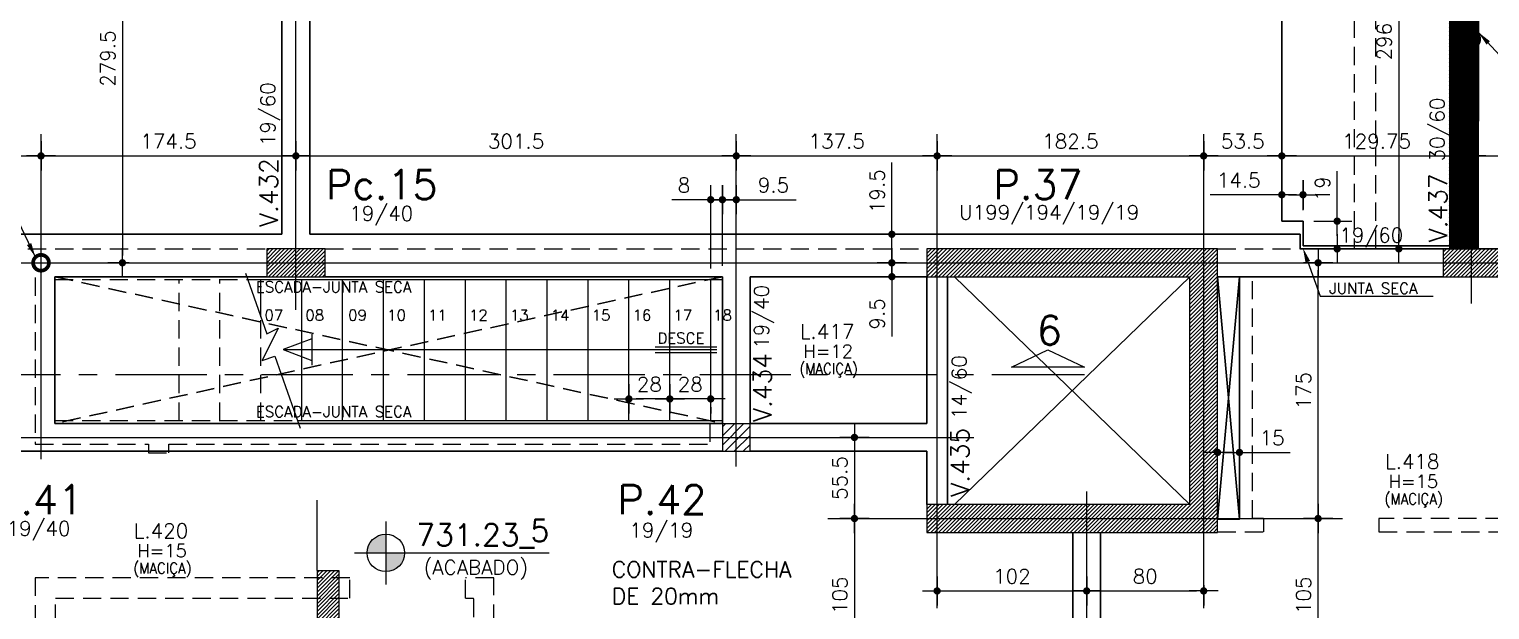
# Model space of a CAD drawing. Header units: inches. Extents: x 17515 to 34518, y -9122 to -4917.
# Drawn here: x 19501 to 20501, y -7565 to -7167 of the extents above; entities that cross this region are included whole.
import ezdxf
from ezdxf.enums import TextEntityAlignment as Align

# ---------------------------------------------------------------- set-up
doc = ezdxf.new("R2010")
doc.units = ezdxf.units.IN
doc.header["$LTSCALE"] = 50
doc.header["$MEASUREMENT"] = 0
doc.linetypes.add('CENTER', pattern=[2, 1.25, -0.25, 0.25, -0.25])
doc.linetypes.add('HIDDEN', pattern=[0.375, 0.25, -0.125])
for name, color, linetype in [('ALVENARIA', 10, 'HIDDEN'), ('CONTRA-FLECHA', 152, 'Continuous'), ('CORTE-FORMA', 1, 'Continuous'), ('COTA', 6, 'Continuous'), ('ESCADA', 8, 'Continuous'), ('FO-HACHURA_PILAR-CONT', 252, 'Continuous'), ('FO-HACHURA_PILAR-MORRE', 252, 'Continuous'), ('FO-TEXTO-LAJES', 152, 'Continuous'), ('FO-TEXTO-VIGAS', 3, 'Continuous'), ('NIVEL-ARQUITETURA', 3, 'Continuous'), ('P-C', 1, 'Continuous'), ('P-M', 7, 'Continuous'), ('PAREDE', 191, 'Continuous'), ('TEXTO', 3, 'Continuous')]:
    doc.layers.add(name, color=color, linetype=linetype)
for name, color, linetype, lineweight in [('FO-Eixos', 150, 'Continuous', 5), ('FO-Textos dos pilares', 3, 'Continuous', 20), ('FO-Vigas', 2, 'Continuous', 30), ('SEM LAJE', 8, 'Continuous', 30)]:
    doc.layers.add(name, color=color, linetype=linetype, lineweight=lineweight)
doc.styles.add('ROMANS', font='romans.shx')
doc.dimstyles.new('COTA_50', dxfattribs={"dimscale": 5, "dimtxt": 2, "dimasz": 1, "dimexe": 2, "dimexo": 1.5, "dimgap": 1, "dimtad": 1, "dimzin": 12, "dimdsep": 46, "dimtxsty": 'ROMANS', "dimblk1": 'COTA', "dimblk2": 'COTA', "dimsah": 1, "dimcen": -4, "dimdle": 1.5, "dimclrd": 6, "dimclre": 6, "dimclrt": 3, "dimadec": 0, "dimazin": 0, "dimtfac": 1, "dimtofl": 0, "dimtmove": 0, "dimatfit": 3, "dimldrblk": 'COTA', "dimfxl": 1, "dimtolj": 1, "dimtzin": 12, "dimarcsym": 0})
doc.dimstyles.new('NOTA', dxfattribs={"dimscale": 5, "dimtxt": 2, "dimasz": 2, "dimexe": 1.5, "dimexo": 2, "dimgap": 1, "dimtad": 1, "dimdec": 1, "dimzin": 12, "dimdsep": 46, "dimtxsty": 'ROMANS', "dimcen": 0.09, "dimclrd": 8, "dimclre": 8, "dimclrt": 3, "dimadec": 0, "dimazin": 0, "dimtfac": 1, "dimtdec": 1, "dimtofl": 0, "dimtmove": 0, "dimatfit": 3, "dimfxl": 1, "dimtolj": 1, "dimtzin": 12, "dimarcsym": 0})

# ---------------------------------------------------------------- blocks, each defined once
blk = doc.blocks.new('COTA')
at = {"layer": 'COTA'}
for p, q in [((0, -2), (0, 2)), ((2, 0), (-2, 0))]:
    blk.add_line(p, q, dxfattribs=at)
at = {"layer": 'COTA', "const_width": 0.5}
blk.add_lwpolyline([(-0.25, 0, 1), (0.25, 0, 1)], format="xyb", close=True, dxfattribs=at)
blk = doc.blocks.new('*D31')
at = {"layer": 'COTA', "color": 6, "lineweight": -2, "transparency": 16777216}
for p, q in [((19465.43, -7259.14), (19465.43, -7244.02)), ((19509.43, -7259.14), (19509.43, -7244.02)), ((19470.43, -7254.02), (19504.43, -7254.02))]:
    blk.add_line(p, q, dxfattribs=at)
at = {"layer": 'Defpoints', "color": 0, "transparency": 16777216}
for p in [(19509.43, -7254.02), (19465.43, -7266.64), (19509.43, -7266.64)]:
    blk.add_point(p, dxfattribs=at)
at = {"layer": 'COTA', "color": 6, "lineweight": -2, "transparency": 16777216, "xscale": 5, "yscale": 5, "zscale": 5, "rotation": 180}
blk.add_blockref('COTA', (19465.43, -7254.02), dxfattribs=at)
at = {"layer": 'COTA', "color": 6, "lineweight": -2, "transparency": 16777216, "xscale": 5, "yscale": 5, "zscale": 5}
blk.add_blockref('COTA', (19509.43, -7254.02), dxfattribs=at)
at = {"layer": 'COTA', "color": 3, "transparency": 16777216, "insert": (19487.43, -7244.02), "char_height": 10, "attachment_point": 5, "style": 'ROMANS'}
blk.add_mtext('\\A1;44', dxfattribs=at)
blk = doc.blocks.new('*D32')
at = {"layer": 'COTA', "color": 6, "lineweight": -2, "transparency": 16777216}
for p, q in [((19509.43, -7257.31), (19509.43, -7244.02)), ((19683.93, -7257.31), (19683.93, -7244.02)), ((19514.43, -7254.02), (19678.93, -7254.02))]:
    blk.add_line(p, q, dxfattribs=at)
at = {"layer": 'Defpoints', "color": 0, "transparency": 16777216}
for p in [(19683.93, -7254.02), (19509.43, -7264.81), (19683.93, -7264.81)]:
    blk.add_point(p, dxfattribs=at)
at = {"layer": 'COTA', "color": 6, "lineweight": -2, "transparency": 16777216, "xscale": 5, "yscale": 5, "zscale": 5, "rotation": 180}
blk.add_blockref('COTA', (19509.43, -7254.02), dxfattribs=at)
at = {"layer": 'COTA', "color": 6, "lineweight": -2, "transparency": 16777216, "xscale": 5, "yscale": 5, "zscale": 5}
blk.add_blockref('COTA', (19683.93, -7254.02), dxfattribs=at)
at = {"layer": 'COTA', "color": 3, "transparency": 16777216, "insert": (19596.68, -7244.02), "char_height": 10, "attachment_point": 5, "style": 'ROMANS'}
blk.add_mtext('\\A1;174.5', dxfattribs=at)
blk = doc.blocks.new('*D34')
at = {"layer": 'COTA', "color": 6, "lineweight": -2, "transparency": 16777216}
for p, q in [((19683.93, -7257.68), (19683.93, -7244.02)), ((19985.43, -7257.68), (19985.43, -7244.02)), ((19688.93, -7254.02), (19980.43, -7254.02))]:
    blk.add_line(p, q, dxfattribs=at)
at = {"layer": 'Defpoints', "color": 0, "transparency": 16777216}
for p in [(19985.43, -7254.02), (19683.93, -7265.18), (19985.43, -7265.18)]:
    blk.add_point(p, dxfattribs=at)
at = {"layer": 'COTA', "color": 6, "lineweight": -2, "transparency": 16777216, "xscale": 5, "yscale": 5, "zscale": 5, "rotation": 180}
blk.add_blockref('COTA', (19683.93, -7254.02), dxfattribs=at)
at = {"layer": 'COTA', "color": 6, "lineweight": -2, "transparency": 16777216, "xscale": 5, "yscale": 5, "zscale": 5}
blk.add_blockref('COTA', (19985.43, -7254.02), dxfattribs=at)
at = {"layer": 'COTA', "color": 3, "transparency": 16777216, "insert": (19834.68, -7244.02), "char_height": 10, "attachment_point": 5, "style": 'ROMANS'}
blk.add_mtext('\\A1;301.5', dxfattribs=at)
blk = doc.blocks.new('*D35')
at = {"layer": 'COTA', "color": 6, "lineweight": -2, "transparency": 16777216}
for p, q in [((19985.43, -7255.24), (19985.43, -7244.02)), ((20122.93, -7255.24), (20122.93, -7244.02)), ((19990.43, -7254.02), (20117.93, -7254.02))]:
    blk.add_line(p, q, dxfattribs=at)
at = {"layer": 'Defpoints', "color": 0, "transparency": 16777216}
for p in [(20122.93, -7254.02), (19985.43, -7262.74), (20122.93, -7262.74)]:
    blk.add_point(p, dxfattribs=at)
at = {"layer": 'COTA', "color": 6, "lineweight": -2, "transparency": 16777216, "xscale": 5, "yscale": 5, "zscale": 5, "rotation": 180}
blk.add_blockref('COTA', (19985.43, -7254.02), dxfattribs=at)
at = {"layer": 'COTA', "color": 6, "lineweight": -2, "transparency": 16777216, "xscale": 5, "yscale": 5, "zscale": 5}
blk.add_blockref('COTA', (20122.93, -7254.02), dxfattribs=at)
at = {"layer": 'COTA', "color": 3, "transparency": 16777216, "insert": (20054.18, -7244.02), "char_height": 10, "attachment_point": 5, "style": 'ROMANS'}
blk.add_mtext('\\A1;137.5', dxfattribs=at)
blk = doc.blocks.new('*D36')
at = {"layer": 'COTA', "color": 6, "lineweight": -2, "transparency": 16777216}
for p, q in [((20122.93, -7258.5), (20122.93, -7244.02)), ((20305.43, -7258.5), (20305.43, -7244.02)), ((20127.93, -7254.02), (20300.43, -7254.02))]:
    blk.add_line(p, q, dxfattribs=at)
at = {"layer": 'Defpoints', "color": 0, "transparency": 16777216}
for p in [(20305.43, -7254.02), (20122.93, -7266), (20305.43, -7266)]:
    blk.add_point(p, dxfattribs=at)
at = {"layer": 'COTA', "color": 6, "lineweight": -2, "transparency": 16777216, "xscale": 5, "yscale": 5, "zscale": 5, "rotation": 180}
blk.add_blockref('COTA', (20122.93, -7254.02), dxfattribs=at)
at = {"layer": 'COTA', "color": 6, "lineweight": -2, "transparency": 16777216, "xscale": 5, "yscale": 5, "zscale": 5}
blk.add_blockref('COTA', (20305.43, -7254.02), dxfattribs=at)
at = {"layer": 'COTA', "color": 3, "transparency": 16777216, "insert": (20214.18, -7244.02), "char_height": 10, "attachment_point": 5, "style": 'ROMANS'}
blk.add_mtext('\\A1;182.5', dxfattribs=at)
blk = doc.blocks.new('*D37')
at = {"layer": 'COTA', "color": 6, "lineweight": -2, "transparency": 16777216}
for p, q in [((20305.43, -7254.1), (20305.43, -7244.02)), ((20358.93, -7254.1), (20358.93, -7244.02)), ((20310.43, -7254.02), (20353.93, -7254.02))]:
    blk.add_line(p, q, dxfattribs=at)
at = {"layer": 'Defpoints', "color": 0, "transparency": 16777216}
for p in [(20358.93, -7254.02), (20305.43, -7261.6), (20358.93, -7261.6)]:
    blk.add_point(p, dxfattribs=at)
at = {"layer": 'COTA', "color": 6, "lineweight": -2, "transparency": 16777216, "xscale": 5, "yscale": 5, "zscale": 5, "rotation": 180}
blk.add_blockref('COTA', (20305.43, -7254.02), dxfattribs=at)
at = {"layer": 'COTA', "color": 6, "lineweight": -2, "transparency": 16777216, "xscale": 5, "yscale": 5, "zscale": 5}
blk.add_blockref('COTA', (20358.93, -7254.02), dxfattribs=at)
at = {"layer": 'COTA', "color": 3, "transparency": 16777216, "insert": (20332.18, -7244.02), "char_height": 10, "attachment_point": 5, "style": 'ROMANS'}
blk.add_mtext('\\A1;53.5', dxfattribs=at)
blk = doc.blocks.new('*D38')
at = {"layer": 'COTA', "color": 6, "lineweight": -2, "transparency": 16777216}
for p, q in [((20358.93, -7250.04), (20358.93, -7264.02)), ((20363.93, -7254.02), (20483.68, -7254.02)), ((20488.68, -7250.04), (20488.68, -7264.02))]:
    blk.add_line(p, q, dxfattribs=at)
at = {"layer": 'Defpoints', "color": 0, "transparency": 16777216}
for p in [(20358.93, -7242.54), (20488.68, -7242.54), (20488.68, -7254.02)]:
    blk.add_point(p, dxfattribs=at)
at = {"layer": 'COTA', "color": 6, "lineweight": -2, "transparency": 16777216, "xscale": 5, "yscale": 5, "zscale": 5, "rotation": 180}
blk.add_blockref('COTA', (20358.93, -7254.02), dxfattribs=at)
at = {"layer": 'COTA', "color": 6, "lineweight": -2, "transparency": 16777216, "xscale": 5, "yscale": 5, "zscale": 5}
blk.add_blockref('COTA', (20488.68, -7254.02), dxfattribs=at)
at = {"layer": 'COTA', "color": 3, "transparency": 16777216, "insert": (20423.81, -7244.02), "char_height": 10, "attachment_point": 5, "style": 'ROMANS'}
blk.add_mtext('\\A1;129.75', dxfattribs=at)
blk = doc.blocks.new('*D39')
at = {"layer": 'COTA', "color": 6, "lineweight": -2, "transparency": 16777216}
for p, q in [((20396.79, -7293.65), (20396.79, -7264.36)), ((20380.93, -7298.65), (20406.79, -7298.65)), ((20400.34, -7317.65), (20406.79, -7317.65)), ((20396.79, -7322.65), (20396.79, -7327.65))]:
    blk.add_line(p, q, dxfattribs=at)
at = {"layer": 'Defpoints', "color": 0, "transparency": 16777216}
for p in [(20373.43, -7298.65), (20396.79, -7298.65), (20392.84, -7317.65)]:
    blk.add_point(p, dxfattribs=at)
at = {"layer": 'COTA', "color": 6, "lineweight": -2, "transparency": 16777216, "xscale": 5, "yscale": 5, "zscale": 5}
for p, rotation in [((20396.79, -7298.65), 270), ((20396.79, -7317.65), 90)]:
    blk.add_blockref('COTA', p, dxfattribs=dict(at, rotation=rotation))
at = {"layer": 'COTA', "color": 3, "transparency": 16777216, "insert": (20386.79, -7276.51), "char_height": 10, "attachment_point": 5, "rotation": 90, "style": 'ROMANS'}
blk.add_mtext('\\A1;19', dxfattribs=at)
blk = doc.blocks.new('*D40')
at = {"layer": 'COTA', "color": 6, "lineweight": -2, "transparency": 16777216}
for p, q in [((20488.68, -7248.89), (20488.68, -7244.02)), ((20595.43, -7248.89), (20595.43, -7244.02)), ((20493.68, -7254.02), (20590.43, -7254.02))]:
    blk.add_line(p, q, dxfattribs=at)
at = {"layer": 'Defpoints', "color": 0, "transparency": 16777216}
for p in [(20488.68, -7256.39), (20595.43, -7254.02), (20595.43, -7256.39)]:
    blk.add_point(p, dxfattribs=at)
at = {"layer": 'COTA', "color": 6, "lineweight": -2, "transparency": 16777216, "xscale": 5, "yscale": 5, "zscale": 5, "rotation": 180}
blk.add_blockref('COTA', (20488.68, -7254.02), dxfattribs=at)
at = {"layer": 'COTA', "color": 6, "lineweight": -2, "transparency": 16777216, "xscale": 5, "yscale": 5, "zscale": 5}
blk.add_blockref('COTA', (20595.43, -7254.02), dxfattribs=at)
at = {"layer": 'COTA', "color": 3, "transparency": 16777216, "insert": (20542.06, -7244.02), "char_height": 10, "attachment_point": 5, "style": 'ROMANS'}
blk.add_mtext('\\A1;106.75', dxfattribs=at)
blk = doc.blocks.new('*D48')
at = {"layer": 'COTA', "color": 6, "lineweight": -2, "transparency": 16777216}
for p, q in [((20122.93, -7553.23), (20122.93, -7561.7)), ((20127.93, -7551.7), (20220.33, -7551.7)), ((20225.33, -7553.23), (20225.33, -7561.7))]:
    blk.add_line(p, q, dxfattribs=at)
at = {"layer": 'Defpoints', "color": 0, "transparency": 16777216}
for p in [(20122.93, -7545.73), (20225.33, -7545.73), (20225.33, -7551.7)]:
    blk.add_point(p, dxfattribs=at)
at = {"layer": 'COTA', "color": 6, "lineweight": -2, "transparency": 16777216, "xscale": 5, "yscale": 5, "zscale": 5, "rotation": 180}
blk.add_blockref('COTA', (20122.93, -7551.7), dxfattribs=at)
at = {"layer": 'COTA', "color": 6, "lineweight": -2, "transparency": 16777216, "xscale": 5, "yscale": 5, "zscale": 5}
blk.add_blockref('COTA', (20225.33, -7551.7), dxfattribs=at)
at = {"layer": 'COTA', "color": 3, "transparency": 16777216, "insert": (20174.13, -7541.7), "char_height": 10, "attachment_point": 5, "style": 'ROMANS'}
blk.add_mtext('\\A1;102', dxfattribs=at)
blk = doc.blocks.new('*D49')
at = {"layer": 'COTA', "color": 6, "lineweight": -2, "transparency": 16777216}
for p, q in [((20225.33, -7547.71), (20225.33, -7561.7)), ((20305.43, -7547.71), (20305.43, -7561.7)), ((20230.33, -7551.7), (20300.43, -7551.7))]:
    blk.add_line(p, q, dxfattribs=at)
at = {"layer": 'Defpoints', "color": 0, "transparency": 16777216}
for p in [(20225.33, -7540.21), (20305.43, -7540.21), (20305.43, -7551.7)]:
    blk.add_point(p, dxfattribs=at)
at = {"layer": 'COTA', "color": 6, "lineweight": -2, "transparency": 16777216, "xscale": 5, "yscale": 5, "zscale": 5, "rotation": 180}
blk.add_blockref('COTA', (20225.33, -7551.7), dxfattribs=at)
at = {"layer": 'COTA', "color": 6, "lineweight": -2, "transparency": 16777216, "xscale": 5, "yscale": 5, "zscale": 5}
blk.add_blockref('COTA', (20305.43, -7551.7), dxfattribs=at)
at = {"layer": 'COTA', "color": 3, "transparency": 16777216, "insert": (20265.38, -7541.7), "char_height": 10, "attachment_point": 5, "style": 'ROMANS'}
blk.add_mtext('\\A1;80', dxfattribs=at)
blk = doc.blocks.new('*D50')
at = {"layer": 'COTA', "color": 6, "lineweight": -2, "transparency": 16777216}
for p, q in [((20064.4, -7446.65), (20056.32, -7446.65)), ((20066.32, -7451.65), (20066.32, -7497.15)), ((20064.4, -7502.15), (20056.32, -7502.15))]:
    blk.add_line(p, q, dxfattribs=at)
at = {"layer": 'Defpoints', "color": 0, "transparency": 16777216}
for p in [(20071.9, -7446.65), (20066.32, -7502.15), (20071.9, -7502.15)]:
    blk.add_point(p, dxfattribs=at)
at = {"layer": 'COTA', "color": 6, "lineweight": -2, "transparency": 16777216, "xscale": 5, "yscale": 5, "zscale": 5}
for p, rotation in [((20066.32, -7446.65), 90), ((20066.32, -7502.15), 270)]:
    blk.add_blockref('COTA', p, dxfattribs=dict(at, rotation=rotation))
at = {"layer": 'COTA', "color": 3, "transparency": 16777216, "insert": (20056.32, -7474.4), "char_height": 10, "attachment_point": 5, "rotation": 90, "style": 'ROMANS'}
blk.add_mtext('\\A1;55.5', dxfattribs=at)
blk = doc.blocks.new('*D51')
at = {"layer": 'COTA', "color": 6, "lineweight": -2, "transparency": 16777216}
for p, q in [((20069.99, -7502.15), (20056.32, -7502.15)), ((20066.32, -7507.15), (20066.32, -7602.15)), ((20069.99, -7607.15), (20056.32, -7607.15))]:
    blk.add_line(p, q, dxfattribs=at)
at = {"layer": 'Defpoints', "color": 0, "transparency": 16777216}
for p in [(20077.49, -7502.15), (20066.32, -7607.15), (20077.49, -7607.15)]:
    blk.add_point(p, dxfattribs=at)
at = {"layer": 'COTA', "color": 6, "lineweight": -2, "transparency": 16777216, "xscale": 5, "yscale": 5, "zscale": 5}
for p, rotation in [((20066.32, -7502.15), 90), ((20066.32, -7607.15), 270)]:
    blk.add_blockref('COTA', p, dxfattribs=dict(at, rotation=rotation))
at = {"layer": 'COTA', "color": 3, "transparency": 16777216, "insert": (20056.32, -7554.65), "char_height": 10, "attachment_point": 5, "rotation": 90, "style": 'ROMANS'}
blk.add_mtext('\\A1;105', dxfattribs=at)
blk = doc.blocks.new('*D53')
at = {"layer": 'COTA', "color": 6, "lineweight": -2, "transparency": 16777216}
for p, q in [((20376.97, -7502.15), (20393.76, -7502.15)), ((20383.76, -7602.15), (20383.76, -7507.15)), ((20376.97, -7607.15), (20393.76, -7607.15))]:
    blk.add_line(p, q, dxfattribs=at)
at = {"layer": 'Defpoints', "color": 0, "transparency": 16777216}
for p in [(20369.47, -7502.15), (20383.76, -7502.15), (20369.47, -7607.15)]:
    blk.add_point(p, dxfattribs=at)
at = {"layer": 'COTA', "color": 6, "lineweight": -2, "transparency": 16777216, "xscale": 5, "yscale": 5, "zscale": 5}
for p, rotation in [((20383.76, -7502.15), 90), ((20383.76, -7607.15), 270)]:
    blk.add_blockref('COTA', p, dxfattribs=dict(at, rotation=rotation))
at = {"layer": 'COTA', "color": 3, "transparency": 16777216, "insert": (20373.76, -7554.65), "char_height": 10, "attachment_point": 5, "rotation": 90, "style": 'ROMANS'}
blk.add_mtext('\\A1;105', dxfattribs=at)
blk = doc.blocks.new('*D54')
at = {"layer": 'COTA', "color": 6, "lineweight": -2, "transparency": 16777216}
for p, q in [((20373.2, -7327.15), (20393.76, -7327.15)), ((20383.76, -7497.15), (20383.76, -7332.15)), ((20373.2, -7502.15), (20393.76, -7502.15))]:
    blk.add_line(p, q, dxfattribs=at)
at = {"layer": 'Defpoints', "color": 0, "transparency": 16777216}
for p in [(20365.7, -7327.15), (20383.76, -7327.15), (20365.7, -7502.15)]:
    blk.add_point(p, dxfattribs=at)
at = {"layer": 'COTA', "color": 6, "lineweight": -2, "transparency": 16777216, "xscale": 5, "yscale": 5, "zscale": 5}
for p, rotation in [((20383.76, -7327.15), 90), ((20383.76, -7502.15), 270)]:
    blk.add_blockref('COTA', p, dxfattribs=dict(at, rotation=rotation))
at = {"layer": 'COTA', "color": 3, "transparency": 16777216, "insert": (20373.76, -7414.65), "char_height": 10, "attachment_point": 5, "rotation": 90, "style": 'ROMANS'}
blk.add_mtext('\\A1;175', dxfattribs=at)
blk = doc.blocks.new('*D55')
at = {"layer": 'COTA', "color": 6, "lineweight": -2, "transparency": 16777216}
for p, q in [((20314.93, -7454.49), (20314.93, -7446.9)), ((20329.93, -7454.49), (20329.93, -7446.9)), ((20309.93, -7456.9), (20304.93, -7456.9)), ((20334.93, -7456.9), (20364.69, -7456.9))]:
    blk.add_line(p, q, dxfattribs=at)
at = {"layer": 'Defpoints', "color": 0, "transparency": 16777216}
for p in [(20329.93, -7456.9), (20314.93, -7461.99), (20329.93, -7461.99)]:
    blk.add_point(p, dxfattribs=at)
at = {"layer": 'COTA', "color": 6, "lineweight": -2, "transparency": 16777216, "xscale": 5, "yscale": 5, "zscale": 5}
blk.add_blockref('COTA', (20314.93, -7456.9), dxfattribs=at)
at = {"layer": 'COTA', "color": 6, "lineweight": -2, "transparency": 16777216, "xscale": 5, "yscale": 5, "zscale": 5, "rotation": 180}
blk.add_blockref('COTA', (20329.93, -7456.9), dxfattribs=at)
at = {"layer": 'COTA', "color": 3, "transparency": 16777216, "insert": (20352.31, -7446.9), "char_height": 10, "attachment_point": 5, "style": 'ROMANS'}
blk.add_mtext('\\A1;15', dxfattribs=at)
blk = doc.blocks.new('*D56')
at = {"layer": 'COTA', "color": 6, "lineweight": -2, "transparency": 16777216}
for p, q in [((20358.93, -7274.55), (20358.93, -7270.59)), ((20373.43, -7291.15), (20373.43, -7270.59)), ((20353.93, -7280.59), (20309.88, -7280.59)), ((20378.43, -7280.59), (20383.43, -7280.59))]:
    blk.add_line(p, q, dxfattribs=at)
at = {"layer": 'Defpoints', "color": 0, "transparency": 16777216}
for p in [(20358.93, -7280.59), (20358.93, -7282.05), (20373.43, -7298.65)]:
    blk.add_point(p, dxfattribs=at)
at = {"layer": 'COTA', "color": 6, "lineweight": -2, "transparency": 16777216, "xscale": 5, "yscale": 5, "zscale": 5}
blk.add_blockref('COTA', (20358.93, -7280.59), dxfattribs=at)
at = {"layer": 'COTA', "color": 6, "lineweight": -2, "transparency": 16777216, "xscale": 5, "yscale": 5, "zscale": 5, "rotation": 180}
blk.add_blockref('COTA', (20373.43, -7280.59), dxfattribs=at)
at = {"layer": 'COTA', "color": 3, "transparency": 16777216, "insert": (20329.41, -7270.59), "char_height": 10, "attachment_point": 5, "style": 'ROMANS'}
blk.add_mtext('\\A1;14.5', dxfattribs=at)
blk = doc.blocks.new('*D78')
at = {"layer": 'COTA', "color": 6, "lineweight": -2, "transparency": 16777216}
for p, q in [((19569.71, -7047.65), (19555.14, -7047.65)), ((19565.14, -7052.65), (19565.14, -7322.15)), ((19569.71, -7327.15), (19555.14, -7327.15))]:
    blk.add_line(p, q, dxfattribs=at)
at = {"layer": 'Defpoints', "color": 0, "transparency": 16777216}
for p in [(19577.21, -7047.65), (19565.14, -7327.15), (19577.21, -7327.15)]:
    blk.add_point(p, dxfattribs=at)
at = {"layer": 'COTA', "color": 6, "lineweight": -2, "transparency": 16777216, "xscale": 5, "yscale": 5, "zscale": 5}
for p, rotation in [((19565.14, -7047.65), 90), ((19565.14, -7327.15), 270)]:
    blk.add_blockref('COTA', p, dxfattribs=dict(at, rotation=rotation))
at = {"layer": 'COTA', "color": 3, "transparency": 16777216, "insert": (19555.14, -7187.4), "char_height": 10, "attachment_point": 5, "rotation": 90, "style": 'ROMANS'}
blk.add_mtext('\\A1;279.5', dxfattribs=at)
blk = doc.blocks.new('*D233')
at = {"layer": 'COTA', "color": 6, "lineweight": -2, "transparency": 16777216}
for p, q in [((19939.93, -7425.93), (19939.93, -7430.31)), ((19962.93, -7420.31), (19944.93, -7420.31)), ((19967.93, -7425.93), (19967.93, -7430.31))]:
    blk.add_line(p, q, dxfattribs=at)
at = {"layer": 'Defpoints', "color": 0, "transparency": 16777216}
for p in [(19939.93, -7418.43), (19967.93, -7418.43), (19939.93, -7420.31)]:
    blk.add_point(p, dxfattribs=at)
at = {"layer": 'COTA', "color": 6, "lineweight": -2, "transparency": 16777216, "xscale": 5, "yscale": 5, "zscale": 5, "rotation": 180}
blk.add_blockref('COTA', (19939.93, -7420.31), dxfattribs=at)
at = {"layer": 'COTA', "color": 6, "lineweight": -2, "transparency": 16777216, "xscale": 5, "yscale": 5, "zscale": 5}
blk.add_blockref('COTA', (19967.93, -7420.31), dxfattribs=at)
at = {"layer": 'COTA', "color": 3, "transparency": 16777216, "insert": (19953.93, -7410.31), "char_height": 10, "attachment_point": 5, "style": 'ROMANS'}
blk.add_mtext('\\A1;28', dxfattribs=at)
blk = doc.blocks.new('*D234')
at = {"layer": 'COTA', "color": 6, "lineweight": -2, "transparency": 16777216}
for p, q in [((19911.93, -7425.93), (19911.93, -7430.31)), ((19934.93, -7420.31), (19916.93, -7420.31)), ((19939.93, -7425.93), (19939.93, -7430.31))]:
    blk.add_line(p, q, dxfattribs=at)
at = {"layer": 'Defpoints', "color": 0, "transparency": 16777216}
for p in [(19911.93, -7418.43), (19939.93, -7418.43), (19911.93, -7420.31)]:
    blk.add_point(p, dxfattribs=at)
at = {"layer": 'COTA', "color": 6, "lineweight": -2, "transparency": 16777216, "xscale": 5, "yscale": 5, "zscale": 5, "rotation": 180}
blk.add_blockref('COTA', (19911.93, -7420.31), dxfattribs=at)
at = {"layer": 'COTA', "color": 6, "lineweight": -2, "transparency": 16777216, "xscale": 5, "yscale": 5, "zscale": 5}
blk.add_blockref('COTA', (19939.93, -7420.31), dxfattribs=at)
at = {"layer": 'COTA', "color": 3, "transparency": 16777216, "insert": (19925.93, -7410.31), "char_height": 10, "attachment_point": 5, "style": 'ROMANS'}
blk.add_mtext('\\A1;28', dxfattribs=at)
blk = doc.blocks.new('*D235')
at = {"layer": 'COTA', "color": 6, "lineweight": -2, "transparency": 16777216}
for p, q in [((19967.93, -7331.15), (19967.93, -7273.98)), ((19975.93, -7329.15), (19975.93, -7273.98)), ((19962.93, -7283.98), (19941.27, -7283.98)), ((19980.93, -7283.98), (19985.93, -7283.98))]:
    blk.add_line(p, q, dxfattribs=at)
at = {"layer": 'Defpoints', "color": 0, "transparency": 16777216}
for p in [(19967.93, -7283.98), (19967.93, -7338.65), (19975.93, -7336.65)]:
    blk.add_point(p, dxfattribs=at)
at = {"layer": 'COTA', "color": 6, "lineweight": -2, "transparency": 16777216, "xscale": 5, "yscale": 5, "zscale": 5}
blk.add_blockref('COTA', (19967.93, -7283.98), dxfattribs=at)
at = {"layer": 'COTA', "color": 6, "lineweight": -2, "transparency": 16777216, "xscale": 5, "yscale": 5, "zscale": 5, "rotation": 180}
blk.add_blockref('COTA', (19975.93, -7283.98), dxfattribs=at)
at = {"layer": 'COTA', "color": 3, "transparency": 16777216, "insert": (19949.6, -7273.98), "char_height": 10, "attachment_point": 5, "style": 'ROMANS'}
blk.add_mtext('\\A1;8', dxfattribs=at)
blk = doc.blocks.new('*D236')
at = {"layer": 'COTA', "color": 6, "lineweight": -2, "transparency": 16777216}
for p, q in [((19975.93, -7291.46), (19975.93, -7273.98)), ((19985.43, -7291.46), (19985.43, -7273.98)), ((19970.93, -7283.98), (19965.93, -7283.98)), ((19990.43, -7283.98), (20026.38, -7283.98))]:
    blk.add_line(p, q, dxfattribs=at)
at = {"layer": 'Defpoints', "color": 0, "transparency": 16777216}
for p in [(19985.43, -7283.98), (19975.93, -7298.96), (19985.43, -7298.96)]:
    blk.add_point(p, dxfattribs=at)
at = {"layer": 'COTA', "color": 6, "lineweight": -2, "transparency": 16777216, "xscale": 5, "yscale": 5, "zscale": 5}
blk.add_blockref('COTA', (19975.93, -7283.98), dxfattribs=at)
at = {"layer": 'COTA', "color": 6, "lineweight": -2, "transparency": 16777216, "xscale": 5, "yscale": 5, "zscale": 5, "rotation": 180}
blk.add_blockref('COTA', (19985.43, -7283.98), dxfattribs=at)
at = {"layer": 'COTA', "color": 3, "transparency": 16777216, "insert": (20010.91, -7273.98), "char_height": 10, "attachment_point": 5, "style": 'ROMANS'}
blk.add_mtext('\\A1;9.5', dxfattribs=at)
blk = doc.blocks.new('*D238')
at = {"layer": 'COTA', "color": 6, "lineweight": -2, "transparency": 16777216}
for p, q in [((20453.86, -7021.15), (20429.03, -7021.15)), ((20439.03, -7026.15), (20439.03, -7312.65)), ((20466.43, -7317.65), (20429.03, -7317.65))]:
    blk.add_line(p, q, dxfattribs=at)
at = {"layer": 'Defpoints', "color": 0, "transparency": 16777216}
for p in [(20461.36, -7021.15), (20439.03, -7317.65), (20473.93, -7317.65)]:
    blk.add_point(p, dxfattribs=at)
at = {"layer": 'COTA', "color": 6, "lineweight": -2, "transparency": 16777216, "xscale": 5, "yscale": 5, "zscale": 5}
for p, rotation in [((20439.03, -7021.15), 90), ((20439.03, -7317.65), 270)]:
    blk.add_blockref('COTA', p, dxfattribs=dict(at, rotation=rotation))
at = {"layer": 'COTA', "color": 3, "transparency": 16777216, "insert": (20429.03, -7169.4), "char_height": 10, "attachment_point": 5, "rotation": 90, "style": 'ROMANS'}
blk.add_mtext('\\A1;296.5', dxfattribs=at)
blk = doc.blocks.new('*D267')
at = {"layer": 'COTA', "color": 6, "lineweight": -2, "transparency": 16777216}
for p, q in [((20091.94, -7322.15), (20091.94, -7317.15)), ((20087.52, -7327.15), (20081.94, -7327.15)), ((20087.52, -7336.65), (20081.94, -7336.65)), ((20091.94, -7341.65), (20091.94, -7377.6))]:
    blk.add_line(p, q, dxfattribs=at)
at = {"layer": 'Defpoints', "color": 0, "transparency": 16777216}
for p in [(20095.02, -7327.15), (20091.94, -7336.65), (20095.02, -7336.65)]:
    blk.add_point(p, dxfattribs=at)
at = {"layer": 'COTA', "color": 6, "lineweight": -2, "transparency": 16777216, "xscale": 5, "yscale": 5, "zscale": 5}
for p, rotation in [((20091.94, -7327.15), 270), ((20091.94, -7336.65), 90)]:
    blk.add_blockref('COTA', p, dxfattribs=dict(at, rotation=rotation))
at = {"layer": 'COTA', "color": 3, "transparency": 16777216, "insert": (20081.94, -7362.13), "char_height": 10, "attachment_point": 5, "rotation": 90, "style": 'ROMANS'}
blk.add_mtext('\\A1;9.5', dxfattribs=at)
blk = doc.blocks.new('*D268')
at = {"layer": 'COTA', "color": 6, "lineweight": -2, "transparency": 16777216}
for p, q in [((20091.94, -7302.65), (20091.94, -7258.6)), ((20096.31, -7307.65), (20081.94, -7307.65)), ((20096.31, -7327.15), (20081.94, -7327.15)), ((20091.94, -7332.15), (20091.94, -7337.15))]:
    blk.add_line(p, q, dxfattribs=at)
at = {"layer": 'Defpoints', "color": 0, "transparency": 16777216}
for p in [(20091.94, -7307.65), (20103.81, -7307.65), (20103.81, -7327.15)]:
    blk.add_point(p, dxfattribs=at)
at = {"layer": 'COTA', "color": 6, "lineweight": -2, "transparency": 16777216, "xscale": 5, "yscale": 5, "zscale": 5}
for p, rotation in [((20091.94, -7307.65), 270), ((20091.94, -7327.15), 90)]:
    blk.add_blockref('COTA', p, dxfattribs=dict(at, rotation=rotation))
at = {"layer": 'COTA', "color": 3, "transparency": 16777216, "insert": (20081.94, -7278.13), "char_height": 10, "attachment_point": 5, "rotation": 90, "style": 'ROMANS'}
blk.add_mtext('\\A1;19.5', dxfattribs=at)
blk = doc.blocks.new('*D277')
at = {"layer": 'COTA', "color": 6, "lineweight": -2, "transparency": 16777216}
for p, q in [((20436.53, -6988.65), (20564.24, -6988.65)), ((20554.24, -7312.65), (20554.24, -6993.65)), ((20436.53, -7317.65), (20564.24, -7317.65))]:
    blk.add_line(p, q, dxfattribs=at)
at = {"layer": 'Defpoints', "color": 0, "transparency": 16777216}
for p in [(20429.03, -6988.65), (20554.24, -6988.65), (20429.03, -7317.65)]:
    blk.add_point(p, dxfattribs=at)
at = {"layer": 'COTA', "color": 6, "lineweight": -2, "transparency": 16777216, "xscale": 5, "yscale": 5, "zscale": 5}
for p, rotation in [((20554.24, -6988.65), 90), ((20554.24, -7317.65), 270)]:
    blk.add_blockref('COTA', p, dxfattribs=dict(at, rotation=rotation))
at = {"layer": 'COTA', "color": 3, "transparency": 16777216, "insert": (20544.24, -7153.15), "char_height": 10, "attachment_point": 5, "rotation": 90, "style": 'ROMANS'}
blk.add_mtext('\\A1;329', dxfattribs=at)

msp = doc.modelspace()

# ---------------------------------------------------------------- hatches: boundary and pattern name
at = {"layer": 'CORTE-FORMA'}
h = msp.add_hatch(dxfattribs=at)
h.set_pattern_fill('ANSI31', color=70, scale=15)
h.set_pattern_definition([(45, (31.7114, 0), (-1.32582521, 1.32582521), [])])
h.paths.add_polyline_path([(19698.399, -7676.65), (19713.399, -7676.65), (19713.399, -7616.65), (19748.399, -7616.65), (19748.399, -7597.65), (19713.399, -7597.65), (19713.399, -7537.65), (19698.399, -7537.65)])
at = {"layer": 'FO-HACHURA_PILAR-CONT'}
h = msp.add_hatch(dxfattribs=at)
h.set_pattern_fill('ANSI31', color=256, scale=15)
h.paths.add_polyline_path([(19663.933, -7317.65), (19663.933, -7327.15), (19663.933, -7336.65), (19683.933, -7336.65), (19703.933, -7336.65), (19703.933, -7327.15), (19703.933, -7317.65), (19683.933, -7317.65)])
h = msp.add_hatch(dxfattribs=at)
h.set_pattern_fill('ANSI31', color=256, scale=15)
h.paths.add_polyline_path([(20115.933, -7317.65), (20115.933, -7336.65), (20295.933, -7336.65), (20295.933, -7492.65), (20115.933, -7492.65), (20115.933, -7511.65), (20314.933, -7511.65), (20314.933, -7317.65)])
h = msp.add_hatch(dxfattribs=at)
h.set_pattern_fill('ANSI31', color=256, scale=15)
h.paths.add_polyline_path([(20469.433, -7317.65), (20469.433, -7327.15), (20469.433, -7336.65), (20489.433, -7336.65), (20509.433, -7336.65), (20509.433, -7327.15), (20509.433, -7317.65), (20489.433, -7317.65)])
at = {"layer": 'FO-HACHURA_PILAR-MORRE'}
h = msp.add_hatch(dxfattribs=at)
h.set_pattern_fill('ANSI31', color=256, scale=35)
h.paths.add_polyline_path([(19994.933, -7456.15), (19994.933, -7437.15), (19975.933, -7437.15), (19975.933, -7456.15)])
at = {"layer": 'NIVEL-ARQUITETURA'}
h = msp.add_hatch(color=1, dxfattribs=at)
h.paths.add_polyline_path([(19757.333, -7530.582), (19758.31, -7525.674), (19745.485, -7525.674), (19745.485, -7534.603), (19750.804, -7537.248), (19754.553, -7534.743)])
h.paths.add_polyline_path([(19745.485, -7534.603), (19745.485, -7538.499), (19750.393, -7537.523), (19750.804, -7537.248)])
h.paths.add_polyline_path([(19745.485, -7512.849), (19740.577, -7513.826), (19736.416, -7516.606), (19733.636, -7520.766), (19732.66, -7525.674), (19745.485, -7525.674)])
at = {"layer": 'PAREDE', "linetype": 'Continuous', "lineweight": 50}
h = msp.add_hatch(dxfattribs=at)
h.set_pattern_fill('ANSI31', color=256, scale=15)
h.paths.add_polyline_path([(20493.111, -6988.651), (20473.933, -6988.65), (20473.933, -7317.65), (20492.933, -7317.65)])

# ---------------------------------------------------------------- linework, layer by layer
at = {"layer": 'ALVENARIA', "lineweight": 5}
for p, q in [((20408.365, -5379.359), (20408.365, -7317.185)), ((20423.365, -7317.185), (20423.365, -5379.189)), ((19275.383, -7317.65), (19663.933, -7317.65)), ((19703.933, -7317.65), (20115.933, -7317.65)), ((20314.933, -7317.65), (20371.433, -7317.65)), ((19505.433, -7337.15), (19505.433, -7451.15)), ((20338.933, -7502.15), (20338.933, -7339.15)), ((19505.433, -7451.15), (19582.933, -7451.15)), ((19582.933, -7451.15), (19582.933, -7451.65)), ((19582.933, -7451.15), (19582.933, -7451.65)), ((19582.933, -7451.65), (19582.933, -7457.15)), ((19582.933, -7457.15), (19596.933, -7457.15)), ((19596.933, -7451.65), (19596.933, -7451.15)), ((19596.933, -7451.15), (19967.433, -7451.15)), ((19596.933, -7451.65), (19596.933, -7451.15)), ((19596.933, -7457.15), (19596.933, -7451.65)), ((20346.433, -7502.15), (20338.933, -7502.15)), ((20346.433, -7502.15), (20346.433, -7511.15)), ((20585.899, -7502.15), (20425.433, -7502.15)), ((20425.433, -7502.15), (20425.433, -7511.15)), ((20314.933, -7511.15), (20346.433, -7511.15)), ((20425.433, -7511.15), (20604.899, -7511.15)), ((19505.433, -7542.65), (19505.433, -7779.65)), ((19720.933, -7542.65), (19505.433, -7542.65)), ((19720.933, -7556.65), (19720.933, -7542.65)), ((19819.433, -7542.65), (19799.933, -7542.65)), ((19799.933, -7556.65), (19799.933, -7542.65)), ((19819.433, -7779.65), (19819.433, -7542.65)), ((19519.433, -7779.65), (19519.433, -7556.65)), ((19519.433, -7556.65), (19720.933, -7556.65)), ((19799.933, -7556.65), (19805.433, -7556.65)), ((19805.433, -7557.15), (19805.433, -7556.65)), ((19805.433, -7557.15), (19805.433, -7556.65)), ((19805.433, -7557.15), (19805.433, -7779.65))]:
    msp.add_line(p, q, dxfattribs=at)
at = {"layer": 'ALVENARIA', "lineweight": 5, "flags": 128}
msp.add_lwpolyline([(19967.433, -7437.15), (19967.433, -7451.15)], dxfattribs=at)
at = {"layer": 'CONTRA-FLECHA', "linetype": 'Continuous', "const_width": 2.56}
for points in [[(20484.864, -7177.969, 1), (20492.501, -7170.332, 1)], [(19505.614, -7330.969, 1), (19513.251, -7323.332, 1)]]:
    msp.add_lwpolyline(points, format="xyb", close=True, dxfattribs=at)
at = {"layer": 'CORTE-FORMA', "color": 8}
msp.add_line((19698.399, -7537.65), (19698.399, -7489.599), dxfattribs=at)
at = {"layer": 'CORTE-FORMA'}
for p, q in [((19698.399, -7537.65), (19698.399, -7676.65)), ((19713.399, -7537.65), (19713.399, -7597.65))]:
    msp.add_line(p, q, dxfattribs=at)
at = {"layer": 'CORTE-FORMA', "color": 70}
msp.add_line((19698.399, -7537.65), (19713.399, -7537.65), dxfattribs=at)
at = {"layer": 'COTA', "color": 8}
for p, q in [((20376.731, -7326.475), (20385.093, -7349.997)), ((20385.093, -7349.997), (20462.572, -7349.997))]:
    msp.add_line(p, q, dxfattribs=at)
msp.add_solid([(20375.161, -7327.033), (20373.381, -7317.052), (20378.301, -7325.916)], dxfattribs=at)
at = {"layer": 'ESCADA', "linetype": 'HIDDEN'}
for p, q in [((19518.933, -7338.65), (19650.948, -7338.65)), ((19603.933, -7435.15), (19603.933, -7338.65)), ((19631.933, -7435.15), (19631.933, -7338.65)), ((19659.933, -7435.15), (19659.933, -7364.03)), ((19518.933, -7435.15), (19685.111, -7435.15))]:
    msp.add_line(p, q, dxfattribs=at)
at = {"layer": 'ESCADA'}
for p, q in [((19649.39, -7334.251), (19664.097, -7375.793)), ((19650.948, -7338.65), (19975.933, -7338.65)), ((19659.933, -7364.03), (19659.933, -7338.65)), ((19687.933, -7435.15), (19687.933, -7338.65)), ((19715.933, -7435.15), (19715.933, -7338.65)), ((19743.933, -7435.15), (19743.933, -7338.65)), ((19771.933, -7435.15), (19771.933, -7338.65)), ((19799.933, -7435.15), (19799.933, -7338.65)), ((19827.933, -7435.15), (19827.933, -7338.65)), ((19855.933, -7435.15), (19855.933, -7338.65)), ((19883.933, -7435.15), (19883.933, -7338.65)), ((19911.933, -7435.15), (19911.933, -7338.65)), ((19939.933, -7435.15), (19939.933, -7338.65)), ((19967.933, -7435.15), (19967.933, -7338.65)), ((19671.861, -7371.85), (19660.767, -7393.913)), ((19664.097, -7375.793), (19671.861, -7371.85)), ((19660.767, -7393.913), (19669.506, -7391.072)), ((19669.506, -7391.072), (19686.936, -7440.306)), ((19685.111, -7435.15), (19975.933, -7435.15))]:
    msp.add_line(p, q, dxfattribs=at)
at = {"layer": 'FO-Eixos'}
for p, q in [((19683.933, -7359.381), (19683.933, -5219.101)), ((20488.683, -7355), (20488.683, -5219.101)), ((19509.433, -7461.593), (19509.433, -7239.023)), ((19985.433, -7466.428), (19985.433, -7239.023)), ((20122.933, -7563.374), (20122.933, -7239.023)), ((20305.433, -7563.374), (20305.433, -7239.023)), ((18061.565, -7327.15), (21357.083, -7327.15)), ((19183.84, -7446.65), (20148.164, -7446.65)), ((20225.333, -8262.516), (20225.333, -7483.682)), ((20048.053, -7502.15), (20400.432, -7502.15))]:
    msp.add_line(p, q, dxfattribs=at)
at = {"layer": 'FO-Vigas'}
for p, q in [((20358.933, -7298.65), (20358.933, -5379.917)), ((20473.933, -7317.65), (20473.933, -7030.65)), ((19674.399, -7067.65), (19674.399, -7307.65)), ((19693.399, -7067.65), (19693.399, -7307.65)), ((20358.933, -7298.65), (20373.433, -7298.65)), ((20373.433, -7298.65), (20373.433, -7315.65)), ((18861.933, -7307.65), (19674.399, -7307.65)), ((19693.399, -7307.65), (20371.433, -7307.65)), ((20371.433, -7307.65), (20371.433, -7317.65)), ((20371.433, -7317.65), (20469.433, -7317.65)), ((20373.433, -7315.65), (20473.933, -7315.65)), ((19518.933, -7437.15), (19518.933, -7336.65)), ((19518.933, -7336.65), (19663.933, -7336.65)), ((19703.933, -7336.65), (19975.933, -7336.65)), ((19975.933, -7437.15), (19975.933, -7336.65)), ((19994.933, -7336.65), (20115.933, -7336.65)), ((19994.933, -7437.15), (19994.933, -7336.65)), ((20115.933, -7437.15), (20115.933, -7336.65)), ((20129.933, -7492.65), (20129.933, -7336.65)), ((20314.933, -7336.65), (20469.433, -7336.65)), ((19518.933, -7437.15), (19975.933, -7437.15)), ((19994.933, -7437.15), (20115.933, -7437.15)), ((19485.433, -7456.15), (19975.933, -7456.15)), ((19994.933, -7456.15), (20115.933, -7456.15)), ((20115.933, -7492.65), (20115.933, -7456.15)), ((20215.833, -7597.65), (20215.833, -7511.65)), ((20234.833, -7660.15), (20234.833, -7511.65))]:
    msp.add_line(p, q, dxfattribs=at)
at = {"layer": 'FO-Vigas', "flags": 128}
msp.add_lwpolyline([(20329.933, -7336.65), (20329.933, -7502.65), (20314.933, -7502.65)], dxfattribs=at)
at = {"layer": 'NIVEL-ARQUITETURA', "color": 1}
for p, q in [((19745.485, -7504.132), (19745.485, -7547.217)), ((19723.942, -7525.674), (19857.357, -7525.674))]:
    msp.add_line(p, q, dxfattribs=at)
msp.add_circle((19745.485, -7525.674), 12.825, dxfattribs=at)
at = {"layer": 'P-C'}
for p, q in [((20115.933, -7317.65), (20115.933, -7336.65)), ((20314.933, -7317.65), (20115.933, -7317.65)), ((20115.933, -7317.65), (20115.933, -7317.65)), ((20314.933, -7511.65), (20314.933, -7317.65)), ((20115.933, -7336.65), (20295.933, -7336.65)), ((20295.933, -7492.65), (20295.933, -7336.65)), ((20295.933, -7492.65), (20115.933, -7492.65)), ((20115.933, -7492.65), (20115.933, -7511.65)), ((20115.933, -7511.65), (20314.933, -7511.65))]:
    msp.add_line(p, q, dxfattribs=at)
for points in [[(19663.933, -7317.65), (19663.933, -7327.15), (19663.933, -7336.65), (19683.933, -7336.65), (19703.933, -7336.65), (19703.933, -7327.15), (19703.933, -7317.65), (19683.933, -7317.65), (19663.933, -7317.65)], [(20469.433, -7317.65), (20469.433, -7327.15), (20469.433, -7336.65), (20489.433, -7336.65), (20509.433, -7336.65), (20509.433, -7327.15), (20509.433, -7317.65), (20489.433, -7317.65), (20469.433, -7317.65)]]:
    msp.add_lwpolyline(points, close=True, dxfattribs=at)
at = {"layer": 'P-M'}
for p, q in [((19975.933, -7437.15), (19975.933, -7456.15)), ((19975.933, -7437.15), (19994.933, -7437.15)), ((19994.933, -7456.15), (19994.933, -7437.15)), ((19975.933, -7456.15), (19994.933, -7456.15))]:
    msp.add_line(p, q, dxfattribs=at)
at = {"layer": 'PAREDE', "linetype": 'Continuous', "lineweight": 50}
msp.add_line((20492.933, -7317.65), (20493.111, -6988.651), dxfattribs=at)
at = {"layer": 'SEM LAJE', "linetype": 'HIDDEN'}
for p, q in [((19518.933, -7336.65), (19975.933, -7437.15)), ((19975.933, -7336.65), (19518.933, -7437.15))]:
    msp.add_line(p, q, dxfattribs=at)
at = {"layer": 'SEM LAJE'}
for p, q in [((20134.933, -7336.65), (20295.933, -7492.65)), ((20295.933, -7336.65), (20134.933, -7492.65)), ((20329.933, -7336.65), (20314.933, -7502.65)), ((20329.933, -7502.65), (20314.933, -7336.65))]:
    msp.add_line(p, q, dxfattribs=at)
at = {"layer": 'TEXTO', "color": 8}
for p, q in [((19694.757, -7379.089), (19675.244, -7386.589)), ((19694.757, -7376.089), (19694.757, -7397.089)), ((19675.244, -7386.589), (19972.042, -7386.589)), ((19675.244, -7386.589), (19694.757, -7394.089)), ((19929.845, -7384.589), (19972.042, -7384.589)), ((19929.845, -7388.589), (19972.042, -7388.589))]:
    msp.add_line(p, q, dxfattribs=at)
at = {"layer": 'TEXTO', "color": 8, "linetype": 'CENTER'}
msp.add_line((19160.377, -7403.633), (20173.777, -7403.633), dxfattribs=at)
at = {"layer": 'TEXTO', "color": 3}
msp.add_line((20173.777, -7403.633), (20223.777, -7403.633), dxfattribs=at)
msp.add_lwpolyline([(20223.777, -7398.633), (20173.777, -7398.633), (20198.777, -7386.633), (20223.777, -7398.633)], dxfattribs=at)

# ---------------------------------------------------------------- texts
at = {"layer": 'CONTRA-FLECHA', "insert": (19900.208, -7546.117), "char_height": 11, "attachment_point": 4, "style": 'ROMANS'}
msp.add_mtext('{\\Fromans.shx;CONTRA-FLECHA\\PDE 20mm}', dxfattribs=at)
at = {"layer": 'FO-TEXTO-LAJES', "style": 'ROMANS'}
for s, p in [('L.417', (20028.95, -7379.102)), ('L.418', (20429.575, -7468.132)), ('L.420', (19572.928, -7515.567))]:
    msp.add_text(s, height=10, dxfattribs=at).set_placement(p)
at = {"layer": 'FO-TEXTO-LAJES', "color": 3, "style": 'ROMANS'}
for s, p in [('H=12', (20031.377, -7392.184)), ('H=15', (20432.002, -7481.214)), ('H=15', (19575.355, -7528.648))]:
    msp.add_text(s, height=9, dxfattribs=at).set_placement(p)
at = {"layer": 'FO-TEXTO-LAJES', "color": 4, "style": 'ROMANS', "width": 0.9}
for p in [(20028.632, -7403.401), (20429.257, -7492.431), (19572.61, -7539.866)]:
    msp.add_text('(MACIÇA)', height=7.5, dxfattribs=at).set_placement(p)
at = {"layer": 'FO-TEXTO-VIGAS', "style": 'ROMANS'}
for s, p in [('19/60', (19669.694, -7247.341)), ('30/60', (20470.308, -7257.82)), ('19/40', (20007.721, -7385.951)), ('14/60', (20143.04, -7434.067))]:
    msp.add_text(s, height=10, rotation=90, dxfattribs=at).set_placement(p)
at = {"layer": 'FO-TEXTO-VIGAS', "color": 1, "style": 'ROMANS'}
for s, p in [('V.432', (19671.526, -7302.727)), ('V.437', (20472.14, -7313.206)), ('V.434', (20009.553, -7436.102)), ('V.435', (20144.872, -7487.304))]:
    msp.add_text(s, height=12.5, rotation=90, dxfattribs=at).set_placement(p)
at = {"layer": 'FO-TEXTO-VIGAS', "style": 'ROMANS'}
msp.add_text('19/60', height=10, dxfattribs=at).set_placement((20398.356, -7313.263))
at = {"layer": 'FO-Textos dos pilares', "color": 1, "style": 'ROMANS'}
for s, p in [('Pc.15', (19704.569, -7283.691)), ('P.37', (20161.578, -7283.689)), ('P.41', (19477.293, -7499.203)), ('P.42', (19904.131, -7499.203))]:
    msp.add_text(s, height=20, dxfattribs=at).set_placement(p)
at = {"layer": 'FO-Textos dos pilares', "color": 3, "style": 'ROMANS'}
for s, p in [('19/40', (19720.503, -7298.383)), ('U199/194/19/19', (20137.871, -7297.608)), ('19/40', (19485.877, -7513.895)), ('19/19', (19912.249, -7515.153))]:
    msp.add_text(s, height=10, dxfattribs=at).set_placement(p)
at = {"layer": 'NIVEL-ARQUITETURA', "color": 1, "style": 'ROMANS'}
for s, p in [('731.23_', (19766.34, -7520.815)), ('5', (19844.595, -7517.795))]:
    msp.add_text(s, height=15, dxfattribs=at).set_placement(p)
at = {"layer": 'NIVEL-ARQUITETURA', "color": 3, "style": 'ROMANS'}
msp.add_text('(ACABADO)', height=10, dxfattribs=at).set_placement((19807.099, -7540.553), align=Align.CENTER)
at = {"layer": 'TEXTO', "color": 4, "style": 'ROMANS'}
for s, p in [('ESCADA-JUNTA SECA', (19656.557, -7347.38)), ('JUNTA SECA', (20391.371, -7348.335)), ('07', (19662.413, -7366.749)), ('08', (19690.413, -7366.749)), ('09', (19719.686, -7366.749)), ('10', (19746.413, -7366.749)), ('11', (19774.413, -7366.749)), ('12', (19802.413, -7366.749)), ('13', (19830.413, -7366.749)), ('14', (19858.413, -7366.749)), ('15', (19886.413, -7366.749)), ('16', (19914.413, -7366.749)), ('17', (19942.413, -7366.749)), ('18', (19969.587, -7366.749)), ('DESCE', (19931.474, -7382.464)), ('ESCADA-JUNTA SECA', (19656.557, -7432.733))]:
    msp.add_text(s, height=7.5, dxfattribs=at).set_placement(p)
at = {"layer": 'TEXTO', "color": 1, "style": 'ROMANS'}
msp.add_text('6', height=20, dxfattribs=at).set_placement((20191.16, -7383.361))

# ---------------------------------------------------------------- dimensions: what is measured, and where the dimension line sits
at = {"layer": 'COTA'}
for base, p1, p2, picture, middle in [((20554.24, -6988.651), (20429.029, -7317.65), (20429.029, -6988.651), '*D277', (20544.24, -7153.151)), ((19565.144, -7327.15), (19577.212, -7047.65), (19577.212, -7327.15), '*D78', (19555.144, -7187.4)), ((20091.941, -7307.65), (20103.815, -7327.15), (20103.815, -7307.65), '*D268', (20081.941, -7278.127)), ((20396.787, -7298.65), (20392.836, -7317.65), (20373.433, -7298.65), '*D39', (20386.787, -7276.508)), ((20091.941, -7336.65), (20095.019, -7327.15), (20095.019, -7336.65), '*D267', (20081.941, -7362.127)), ((20383.762, -7327.15), (20365.696, -7502.15), (20365.696, -7327.15), '*D54', (20373.762, -7414.65)), ((20066.317, -7502.15), (20071.902, -7446.65), (20071.902, -7502.15), '*D50', (20056.317, -7474.4)), ((20066.317, -7607.15), (20077.487, -7502.15), (20077.487, -7607.15), '*D51', (20056.317, -7554.65)), ((20383.762, -7502.15), (20369.475, -7607.15), (20369.475, -7502.15), '*D53', (20373.762, -7554.65))]:
    dim = msp.add_linear_dim(base=base, p1=p1, p2=p2, angle=90, dimstyle='COTA_50', dxfattribs=at)
    dim.commit()
    dim.dimension.update_dxf_attribs({"geometry": picture, "text_midpoint": middle})
dim = msp.add_linear_dim(base=(20439.029, -7317.65), p1=(20461.364, -7021.15), p2=(20473.933, -7317.65), angle=90, dimstyle='COTA_50', override={"dimtxt": 2}, dxfattribs=at)
dim.commit()
dim.dimension.update_dxf_attribs({"geometry": '*D238', "text_midpoint": (20429.029, -7169.4)})
for base, p1, p2, picture, middle in [((19509.433, -7254.023), (19465.433, -7266.636), (19509.433, -7266.636), '*D31', (19487.433, -7244.023)), ((19683.933, -7254.023), (19509.433, -7264.811), (19683.933, -7264.811), '*D32', (19596.683, -7244.023)), ((19985.433, -7254.023), (19683.933, -7265.183), (19985.433, -7265.183), '*D34', (19834.683, -7244.023)), ((20122.933, -7254.023), (19985.433, -7262.745), (20122.933, -7262.745), '*D35', (20054.183, -7244.023)), ((20305.433, -7254.023), (20122.933, -7265.995), (20305.433, -7265.995), '*D36', (20214.183, -7244.023)), ((20358.933, -7254.023), (20305.433, -7261.596), (20358.933, -7261.596), '*D37', (20332.183, -7244.023)), ((20488.683, -7254.023), (20358.933, -7242.542), (20488.683, -7242.542), '*D38', (20423.808, -7244.023)), ((19967.933, -7283.978), (19975.933, -7336.65), (19967.933, -7338.65), '*D235', (19949.599, -7273.978)), ((19985.433, -7283.978), (19975.933, -7298.957), (19985.433, -7298.957), '*D236', (20010.909, -7273.978)), ((20358.933, -7280.591), (20373.433, -7298.65), (20358.933, -7282.047), '*D56', (20329.409, -7270.591)), ((19911.933, -7420.31), (19939.933, -7418.433), (19911.933, -7418.433), '*D234', (19925.933, -7410.31)), ((19939.933, -7420.31), (19967.933, -7418.433), (19939.933, -7418.433), '*D233', (19953.933, -7410.31)), ((20329.933, -7456.902), (20314.933, -7461.992), (20329.933, -7461.992), '*D55', (20352.314, -7446.902))]:
    dim = msp.add_linear_dim(base=base, p1=p1, p2=p2, dimstyle='COTA_50', dxfattribs=at)
    dim.commit()
    dim.dimension.update_dxf_attribs({"geometry": picture, "text_midpoint": middle})
dim = msp.add_linear_dim(base=(20595.433, -7254.023), p1=(20488.683, -7256.386), p2=(20595.433, -7256.386), dimstyle='COTA_50', dxfattribs=at)
dim.commit()
dim.dimension.update_dxf_attribs({"geometry": '*D40', "text_midpoint": (20542.058, -7254.023), "dimtype": 160})
for base, p1, p2, picture, middle in [((20225.333, -7551.702), (20122.933, -7545.728), (20225.333, -7545.728), '*D48', (20174.133, -7541.702)), ((20305.433, -7551.702), (20225.333, -7540.214), (20305.433, -7540.214), '*D49', (20265.383, -7541.702))]:
    dim = msp.add_linear_dim(base=base, p1=p1, p2=p2, dimstyle='COTA_50', override={"dimdec": 0}, dxfattribs=at)
    dim.commit()
    dim.dimension.update_dxf_attribs({"geometry": picture, "text_midpoint": middle})

# ---------------------------------------------------------------- leaders
at = {"layer": 'CONTRA-FLECHA', "color": 8, "annotation_type": 0, "has_hookline": 1, "text_width": 134.619}
for points, hookline_direction in [([(20493.456, -7169.377), (20552.299, -7232.933), (20562.299, -7232.933)], 0), ([(19505.614, -7323.332), (19454.16, -7216.883), (19444.16, -7216.883)], 1)]:
    msp.add_leader(points, dimstyle='NOTA', dxfattribs=dict(at, hookline_direction=hookline_direction))

doc.saveas('drawing.dxf')
